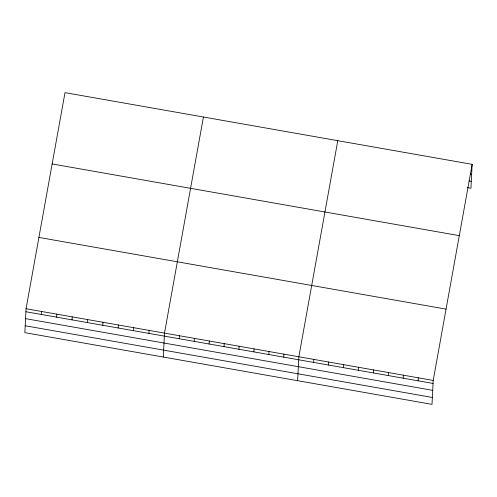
<?xml version="1.0" encoding="UTF-8"?>
<svg xmlns="http://www.w3.org/2000/svg" width="497" height="497" viewBox="0 0 497 497"><rect width="100%" height="100%" fill="white"/><g stroke="black" fill="none" stroke-linecap="round" stroke-linejoin="round"><path stroke-width="0.75" d="M26.061 308.736L24.85 332.661L431.999 404.359L433.21 380.435L472.15 164.339L65.001 92.641L26.061 308.736L433.21 380.435M41.288 314.452L41.444 311.445M56.67 317.161L56.826 314.154M72.053 319.869L72.208 316.862M87.435 322.578L87.59 319.571M102.817 325.286L102.966 322.28M118.199 327.995L118.348 324.988M133.581 330.704L133.73 327.697M148.957 333.412L149.112 330.406M163.283 357.039L164.495 333.114L203.428 117.019M179.268 338.749L179.423 335.742M194.197 341.383L194.352 338.37M209.125 344.011L209.28 340.998M224.054 346.639L224.209 343.632M238.982 349.267L239.138 346.26M253.911 351.895L254.066 348.888M268.84 354.529L268.995 351.516M283.768 357.157L283.924 354.144M297.641 380.702L298.852 356.771L337.792 140.676M313.632 362.412L313.781 359.406M328.56 365.04L328.71 362.033M343.489 367.668L343.638 364.661M358.418 370.302L358.567 367.289M373.346 372.93L373.495 369.917M388.275 375.558L388.424 372.545M403.204 378.186L403.353 375.179M418.132 380.814L418.281 377.807M472.15 164.339L470.939 188.264L467.205 187.605M470.156 173.987L471.647 174.248M469.05 180.97L471.286 181.362M52.148 163.948L459.303 235.653M38.909 237.423L446.064 309.122M25.912 311.743L433.061 383.442M25.558 318.645L432.707 390.344M25.198 325.759L432.353 397.457"/></g></svg>
